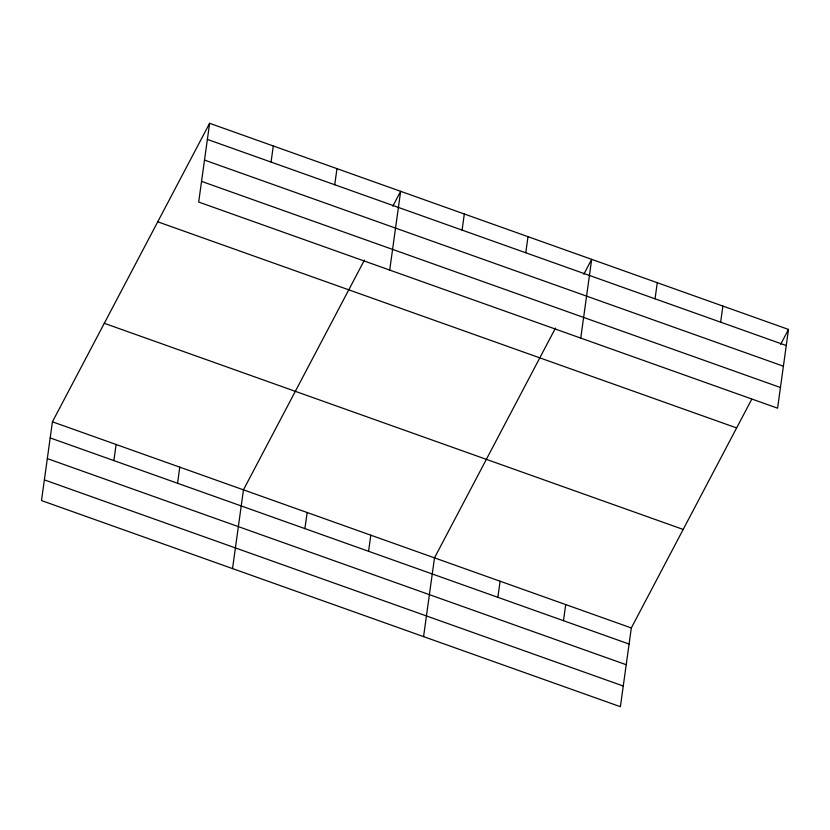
<?xml version="1.0" encoding="UTF-8"?>
<svg xmlns="http://www.w3.org/2000/svg" width="830" height="830" viewBox="0 0 830 830"><rect width="100%" height="100%" fill="white"/><g stroke="black" fill="none" stroke-linecap="round" stroke-linejoin="round"><path stroke-width="1.25" d="M209.617 123.297L198.681 202.053L777.575 408.184L788.5 329.437L209.617 123.297L52.425 421.816L41.5 500.563L620.384 706.704L631.319 627.947L751.71 399.303M113.866 460.598L116.107 444.486M177.547 483.268L179.778 467.166M271.057 162.078L273.288 145.976M232.535 568.591L243.46 489.835L364.453 260.049M334.729 184.758L336.97 168.646M304.901 528.617L307.142 512.515M389.716 270.072L400.641 191.325L392.808 206.214M368.582 551.296L370.813 535.184M462.092 230.107L464.323 213.995M423.57 636.62L434.495 557.864L555.488 328.078M525.764 252.776L528.005 236.675M497.865 597.33L500.096 581.228M580.751 338.101L591.676 259.344L583.832 274.242M563.477 620.695L565.707 604.582M655.046 298.81L657.287 282.708M720.658 322.175L722.889 306.073M780.657 344.326L788.5 329.437M207.376 139.399L786.269 345.539M204.512 160.076L783.396 366.206M201.555 181.376L780.439 387.506M157.742 221.807L736.625 427.938M104.3 323.306L683.183 529.436M52.425 421.816L631.319 627.947M50.194 437.918L629.078 644.049M47.32 458.596L626.214 664.726M44.374 479.896L623.257 686.026"/></g></svg>
